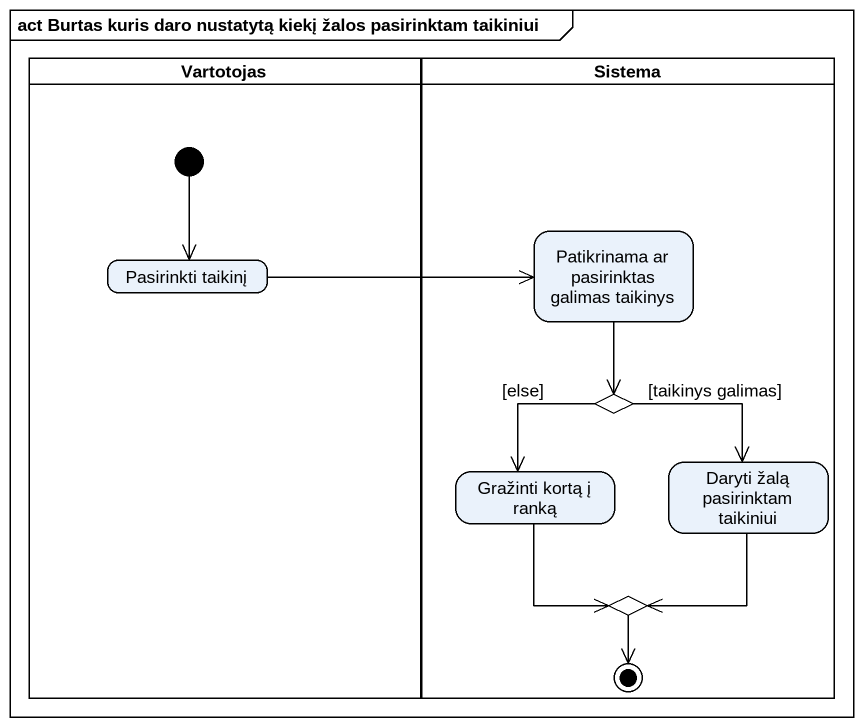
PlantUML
@startuml
mainframe act Burtas kuris daro nustatytą kiekį žalos pasirinktam taikiniui
hide empty description
state Vartotojas <<partition>> {
  state "Pasirinkti taikinį" as Pasirinkti_taikinį
  [*] --> Pasirinkti_taikinį
}
state Sistema <<partition>> {
  state "Patikrinama ar pasirinktas galimas taikinys" as Patikrinama_ar_pasirinktas
  state choice1 <<choice>>
  state "Gražinti kortą į ranką" as Gražinti_kortą_į_ranką
  state "Daryti žalą pasirinktam taikiniui" as Daryti_žalą_pasirinktam
  state choice2 <<choice>>
  choice2 --> [*]
}
Pasirinkti_taikinį -right-> Patikrinama_ar_pasirinktas
Patikrinama_ar_pasirinktas --> choice1
choice1 --> Gražinti_kortą_į_ranką : [else]
choice1 --> Daryti_žalą_pasirinktam : [taikinys galimas]
Gražinti_kortą_į_ranką --> choice2
Daryti_žalą_pasirinktam --> choice2
@enduml
